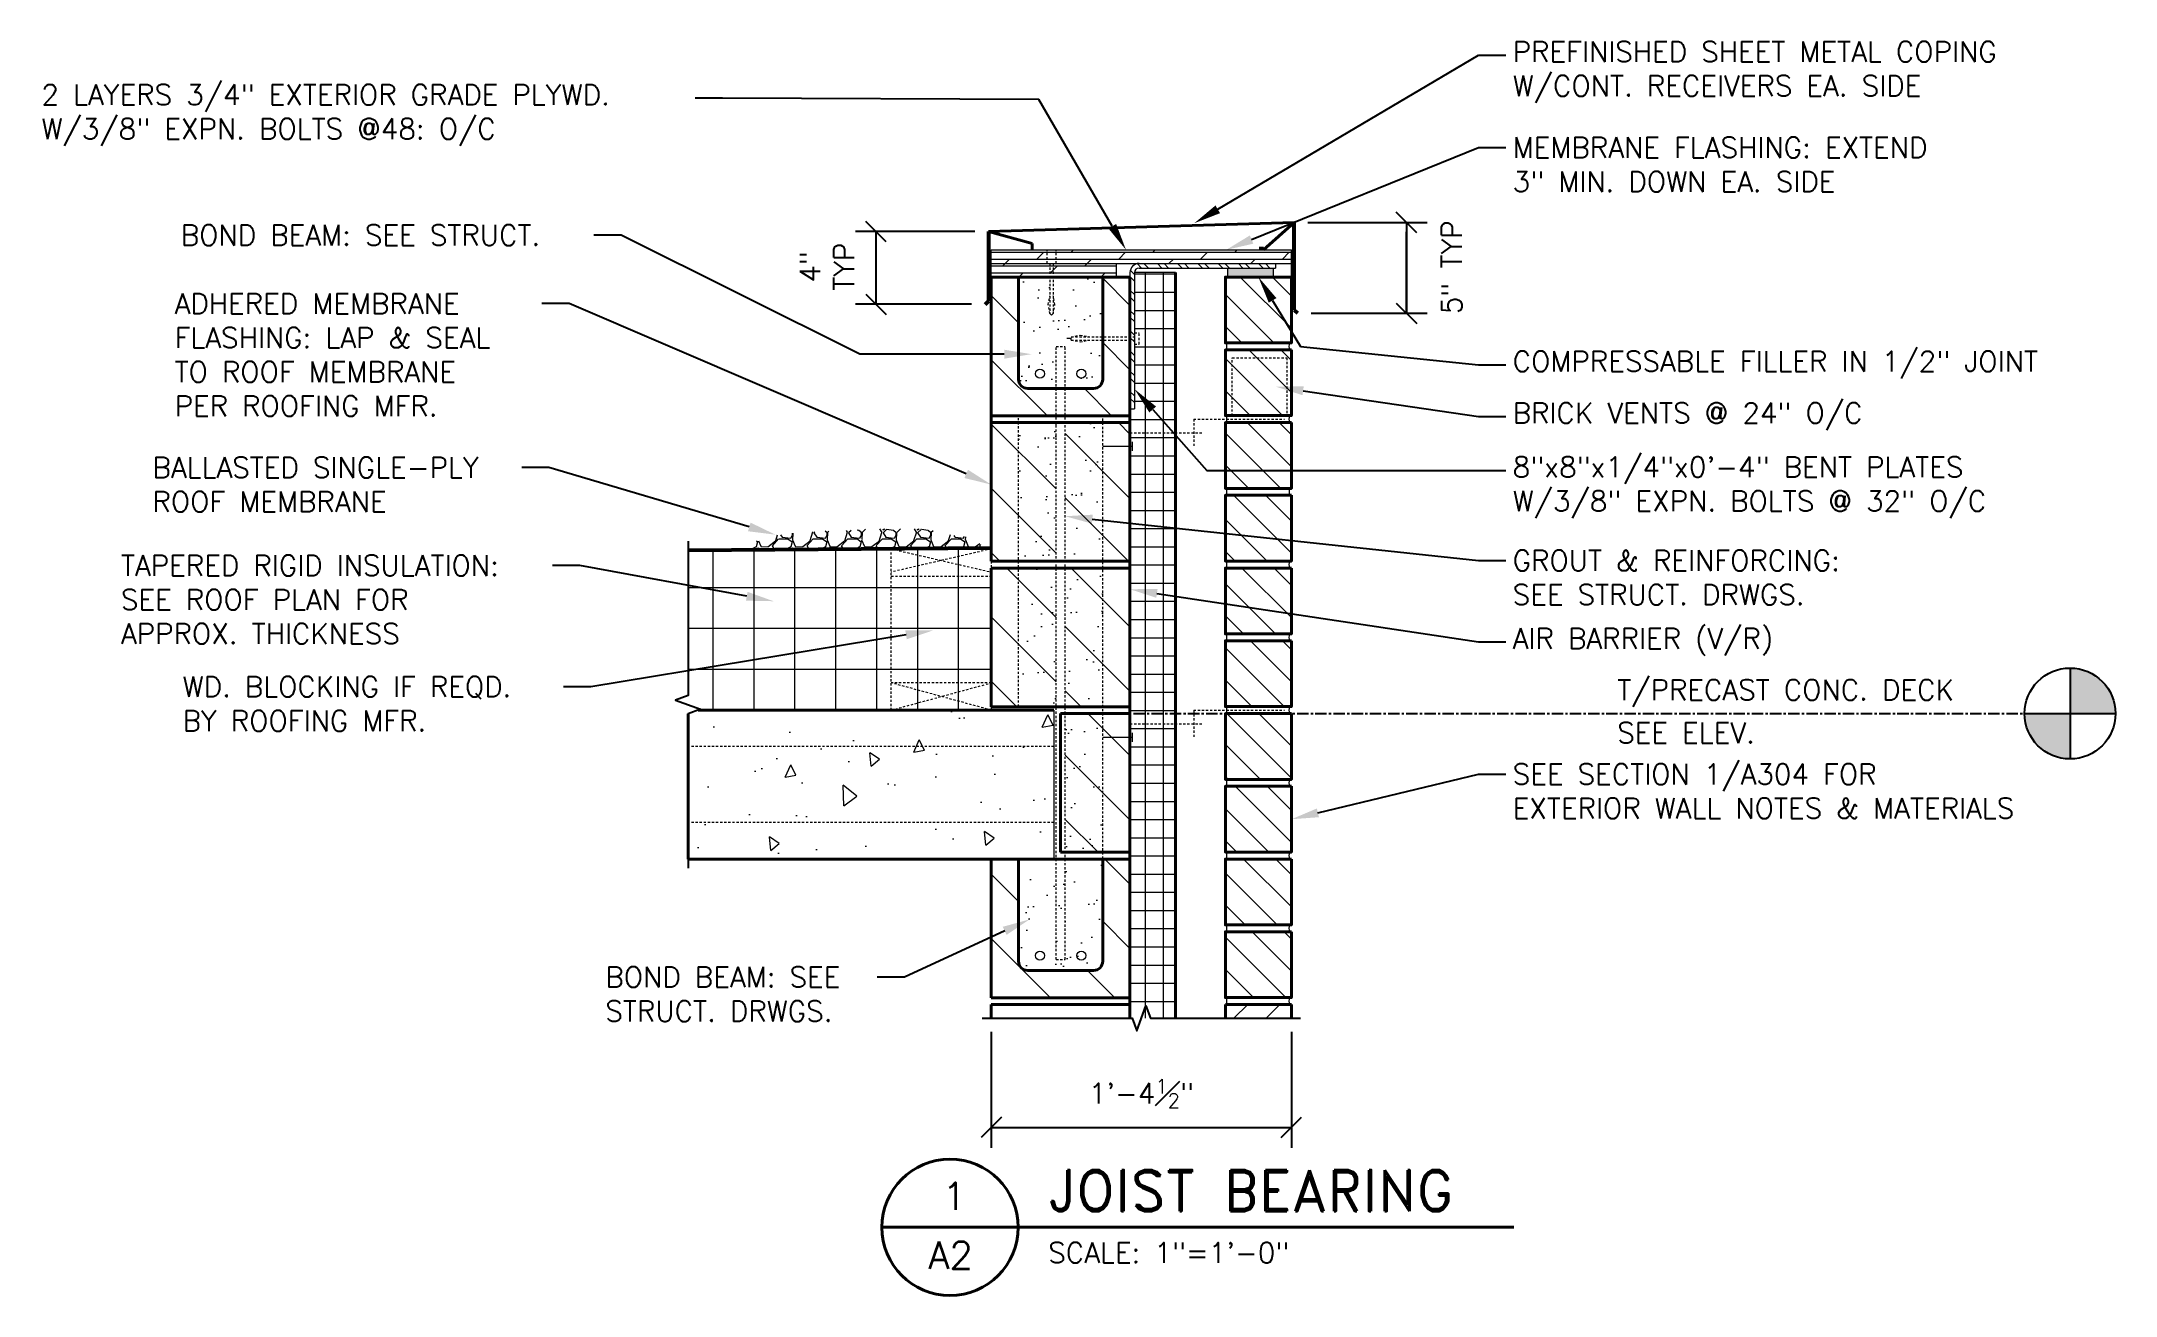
# Model space of a CAD drawing. Header units: inches. Extents: x 77 to 191, y 64 to 133.
import ezdxf
from ezdxf import colors
from ezdxf.entities.mleader import LeaderData, LeaderLine
from ezdxf.math import Vec2, Vec3

# ---------------------------------------------------------------- set-up
doc = ezdxf.new("R2010")
doc.units = ezdxf.units.IN
doc.header["$LTSCALE"] = 0.5
doc.header["$MEASUREMENT"] = 0
doc.linetypes.add('CENTER', pattern=[2, 1.25, -0.25, 0.25, -0.25])
doc.linetypes.add('HIDDEN', pattern=[0.375, 0.25, -0.125])
for name, color, linetype, lineweight in [('Annotations', 4, 'Continuous', 25), ('Centerlines', 2, 'CENTER', 25), ('Extra Thick', 1, 'Continuous', 53), ('Hidden', 2, 'HIDDEN', 18), ('Objects Thick', 3, 'Continuous', 40), ('Objects Thin', 6, 'Continuous', 18)]:
    doc.layers.add(name, color=color, linetype=linetype, lineweight=lineweight)
doc.styles.add('DF Text 1-8', font='romans.shx', dxfattribs={"height": 0.125})
doc.styles.add('DF Text 3-16', font='romand.shx', dxfattribs={"height": 0.1875})
doc.styles.add('DF Text 3-32', font='romans.shx', dxfattribs={"height": 0.09375})
doc.dimstyles.new('DF Dimensions', dxfattribs={"dimtxt": 0.09375, "dimasz": 0.09375, "dimexe": 0.09375, "dimexo": 0.0625, "dimgap": 0.09, "dimtad": 1, "dimdec": 4, "dimzin": 3, "dimdsep": 46, "dimlunit": 4, "dimtxsty": 'DF Text 3-32', "dimblk": 'OBLIQUE', "dimcen": 0.09, "dimazin": 0, "dimtfac": 0.7, "dimtdec": 4, "dimtmove": 0, "dimatfit": 3, "dimfxl": 1, "dimfrac": 1, "dimtolj": 1, "dimtzin": 0, "dimarcsym": 0})

# ---------------------------------------------------------------- blocks, each defined once
blk = doc.blocks.new('Utility block section')
at = {"layer": 'Objects Thin'}
h = blk.add_hatch(dxfattribs=at)
h.set_pattern_fill('ANSI31', color=256, scale=10)
h.set_pattern_definition([(45, (-78.9837, -113.7803), (-0.883883, 0.883883), [])])
edge = h.paths.add_edge_path()
edge.add_line((3.54, 4), (0, 4))
edge.add_arc((-0.48, 4.19), 0.511, 319.2993, 338.473, ccw=False)
edge.add_line((-0.09, 3.85), (-0.09, 0.38))
edge.add_line((-0.09, 0.38), (3.54, 0.38))
edge.add_line((3.54, 0.38), (3.54, 4))
at = {"layer": 'Objects Thick'}
blk.add_lwpolyline([(-0.09, 4), (3.54, 4), (3.54, 0.38), (-0.09, 0.38)], close=True, dxfattribs=at)
at = {"layer": 'Objects Thin'}
blk.add_line((3.46, 0), (3.46, 0.38), dxfattribs=at)
blk.add_arc((-0.48, 0.19), 0.511, 338.473, 21.527, dxfattribs=at)
blk = doc.blocks.new('_Oblique')
at = {"color": 0, "linetype": 'ByBlock', "lineweight": -2}
blk.add_line((-0.5, -0.5), (0.5, 0.5), dxfattribs=at)
blk = doc.blocks.new('*D15')
at = {"layer": 'Annotations', "color": 0, "lineweight": -2, "transparency": 16777216}
for p, q in [((128.74, 78.25), (128.74, 71.87)), ((145.24, 78.25), (145.24, 71.87)), ((128.74, 73), (145.24, 73))]:
    blk.add_line(p, q, dxfattribs=at)
at = {"layer": 'Defpoints', "color": 0, "transparency": 16777216}
for p in [(128.74, 79), (145.24, 79), (145.24, 73)]:
    blk.add_point(p, dxfattribs=at)
at = {"layer": 'Annotations', "color": 0, "lineweight": -2, "transparency": 16777216, "xscale": 1.125, "yscale": 1.125, "zscale": 1.125, "rotation": 180}
blk.add_blockref('_Oblique', (128.74, 73), dxfattribs=at)
at = {"layer": 'Annotations', "color": 0, "lineweight": -2, "transparency": 16777216, "xscale": 1.125, "yscale": 1.125, "zscale": 1.125}
blk.add_blockref('_Oblique', (145.24, 73), dxfattribs=at)
at = {"layer": 'Annotations', "color": 0, "transparency": 16777216, "insert": (136.99, 74.87), "char_height": 1.125, "attachment_point": 5, "style": 'DF Text 3-32'}
blk.add_mtext('\\A1;1\'-4{\\H0.7x;\\S1#2;}"', dxfattribs=at)
blk = doc.blocks.new('*D16')
at = {"layer": 'Annotations', "color": 0, "lineweight": -2, "transparency": 16777216}
for p, q in [((127.83, 122.26), (121.28, 122.26)), ((122.4, 122.26), (122.4, 118.26)), ((127.65, 118.26), (121.28, 118.26))]:
    blk.add_line(p, q, dxfattribs=at)
at = {"layer": 'Defpoints', "color": 0, "transparency": 16777216}
for p in [(128.58, 122.26), (122.4, 118.26), (128.4, 118.26)]:
    blk.add_point(p, dxfattribs=at)
at = {"layer": 'Annotations', "color": 0, "lineweight": -2, "transparency": 16777216, "xscale": 1.125, "yscale": 1.125, "zscale": 1.125}
for p, rotation in [((122.4, 122.26), 90), ((122.4, 118.26), 270)]:
    blk.add_blockref('_Oblique', p, dxfattribs=dict(at, rotation=rotation))
at = {"layer": 'Annotations', "color": 0, "transparency": 16777216, "insert": (119.71, 120.33), "char_height": 1.125, "width": 2.5294, "attachment_point": 5, "rotation": 90, "style": 'DF Text 3-32'}
blk.add_mtext('\\A1;4" TYP', dxfattribs=at)
blk = doc.blocks.new('*D17')
at = {"layer": 'Annotations', "color": 0, "lineweight": -2, "transparency": 16777216}
for p, q in [((146.15, 122.76), (152.7, 122.76)), ((151.57, 122.76), (151.57, 117.77)), ((146.32, 117.77), (152.7, 117.77))]:
    blk.add_line(p, q, dxfattribs=at)
at = {"layer": 'Defpoints', "color": 0, "transparency": 16777216}
for p in [(145.4, 122.76), (145.57, 117.77), (151.57, 117.77)]:
    blk.add_point(p, dxfattribs=at)
at = {"layer": 'Annotations', "color": 0, "lineweight": -2, "transparency": 16777216, "xscale": 1.125, "yscale": 1.125, "zscale": 1.125}
for p, rotation in [((151.57, 122.76), 90), ((151.57, 117.77), 270)]:
    blk.add_blockref('_Oblique', p, dxfattribs=dict(at, rotation=rotation))
at = {"layer": 'Annotations', "color": 0, "transparency": 16777216, "insert": (154.05, 120.3), "char_height": 1.125, "width": 5.7831, "attachment_point": 5, "rotation": 90, "style": 'DF Text 3-32'}
blk.add_mtext('\\A1;5" TYP', dxfattribs=at)

msp = doc.modelspace()

# ---------------------------------------------------------------- hatches: boundary and pattern name
at = {"layer": 'Annotations'}
h = msp.add_hatch(color=256, dxfattribs=at)
h.dxf.hatch_style = 1
h.paths.add_polyline_path([(188.05076, 98.25708), (188.05076, 95.75708), (190.55076, 95.75708, 0.414213562)])
h.paths.add_polyline_path([(188.05076, 95.75708), (185.55076, 95.75708, 0.414213562), (188.05076, 93.25708)])
at = {"layer": 'Objects Thin'}
h = msp.add_hatch(dxfattribs=at)
h.set_pattern_fill('DOLMIT', color=256, scale=1.5)
h.paths.add_polyline_path([(145.24117, 120.50708), (145.24117, 121.25708), (128.74117, 121.25708), (128.74117, 120.50708)])
h.paths.add_polyline_path([(128.74117, 120.50708), (128.74117, 119.75708), (135.61617, 119.75708), (135.61617, 120.50708)])
h = msp.add_hatch(dxfattribs=at)
h.set_pattern_fill('ANSI31', color=256, scale=20, angle=90)
h.paths.add_polyline_path([(136.36617, 119.75708), (134.86617, 119.75708), (134.86617, 114.13208, -0.414213562), (134.36617, 113.63208), (132.80367, 113.63208), (132.80367, 112.13208), (136.36617, 112.13208)])
h.paths.add_polyline_path([(132.30367, 113.63208), (130.74117, 113.63208, -0.414213562), (130.24117, 114.13208), (130.24117, 119.75708), (128.74117, 119.75708), (128.74117, 112.13208), (132.30367, 112.13208)])
h.paths.add_polyline_path([(130.24117, 111.75708), (128.74117, 111.75708), (128.74117, 104.13208), (130.24117, 104.13208)])
h.paths.add_polyline_path([(136.36617, 111.75708), (134.86617, 111.75708), (134.86617, 104.13208), (136.36617, 104.13208)])
h.paths.add_polyline_path([(136.36617, 103.75708), (134.86617, 103.75708), (134.86617, 96.13208), (136.36617, 96.13208)])
h.paths.add_polyline_path([(130.24117, 103.75708), (128.74117, 103.75708), (128.74117, 96.13208), (130.24117, 96.13208)])
h.paths.add_polyline_path([(130.24117, 87.75708), (128.74117, 87.75708), (128.74117, 80.13208), (136.36617, 80.13208), (136.36617, 87.75708), (134.86617, 87.75708), (134.86617, 87.32863), (134.86617, 82.13208, -0.414213562), (134.36617, 81.63208), (130.74117, 81.63208, -0.414213562), (130.24117, 82.13208)])
h.paths.add_polyline_path([(136.36617, 95.75708), (134.86617, 95.75708), (134.86617, 88.13208), (136.36617, 88.13208)])
h.paths.add_polyline_path([(134.86617, 111.75708), (132.80367, 111.75708), (132.80367, 104.13208), (134.86617, 104.13208)])
h.paths.add_polyline_path([(132.30367, 111.75708), (130.24117, 111.75708), (130.24117, 104.13208), (132.30367, 104.13208)])
h.paths.add_polyline_path([(132.30367, 103.75708), (130.24117, 103.75708), (130.24117, 96.13208), (132.30367, 96.13208)])
h.paths.add_polyline_path([(134.86617, 103.75708), (132.80367, 103.75708), (132.80367, 96.13208), (134.86617, 96.13208)])
h.paths.add_polyline_path([(134.86617, 95.75708), (132.80367, 95.75708), (132.80367, 88.13208), (134.86617, 88.13208)])
h = msp.add_hatch(dxfattribs=at)
h.set_pattern_fill('AR-SAND', color=256, scale=1.2, angle=45)
h.paths.add_polyline_path([(132.80367, 115.94458), (132.80367, 113.63208), (134.36617, 113.63208, 0.414213562), (134.86617, 114.13208), (134.86617, 119.75708), (130.24117, 119.75708), (130.24117, 114.13208, 0.414213562), (130.74117, 113.63208), (132.30367, 113.63208), (132.30367, 115.94458)])
h.paths.add_polyline_path([(134.86617, 111.75708), (132.80367, 111.75708), (132.80367, 104.13208), (134.86617, 104.13208)])
h.paths.add_polyline_path([(130.24117, 104.13208), (132.30367, 104.13208), (132.30367, 111.75708), (130.24117, 111.75708)])
h.paths.add_polyline_path([(132.30367, 103.75708), (130.24117, 103.75708), (130.24117, 96.13208), (132.30367, 96.13208)])
h.paths.add_polyline_path([(134.86617, 103.75708), (132.80367, 103.75708), (132.80367, 96.13208), (134.86617, 96.13208)])
h.paths.add_polyline_path([(132.80367, 88.13208), (134.86617, 88.13208), (134.86617, 95.75708), (132.80367, 95.75708)])
h.paths.add_polyline_path([(134.86617, 87.75708), (130.24117, 87.75708), (130.24117, 82.13208, 0.414213562), (130.74117, 81.63208), (134.36617, 81.63208, 0.414213562), (134.86617, 82.13208)])
h = msp.add_hatch(dxfattribs=at)
h.set_pattern_fill('ANSI32', color=256, scale=2.1, angle=90)
h.paths.add_polyline_path([(136.86617, 120.50708, 0.414213562), (136.36617, 120.00708), (136.36617, 119.75708), (136.36617, 112.50708), (136.61617, 112.50708), (136.61617, 120.00708, -0.414213562), (136.86617, 120.25708), (144.36617, 120.25708), (144.36617, 120.50708)])
h = msp.add_hatch(dxfattribs=at)
h.set_pattern_fill('ANSI37', color=256, scale=8, angle=45)
h.set_pattern_definition([(90, (138.2096, 115.9271), (-1, 0), []), (180, (138.2096, 115.9271), (-1e-16, -1), [])])
h.paths.add_polyline_path([(138.86617, 120.00708), (136.61617, 120.00708), (136.61617, 112.50708), (136.36617, 112.50708), (136.36617, 112.08412), (136.36617, 78.99977), (138.86617, 78.99977)])
h = msp.add_hatch(color=256, dxfattribs=at)
h.dxf.hatch_style = 1
h.paths.add_polyline_path([(144.24117, 120.25708), (141.74117, 120.25708), (141.74117, 119.75708), (144.24117, 119.75708)])
h = msp.add_hatch(dxfattribs=at)
h.set_pattern_fill('ANSI31', color=256, scale=10, angle=90)
edge = h.paths.add_edge_path()
edge.add_line((141.61617, 111.75708), (145.15322, 111.75708))
edge.add_arc((145.62856, 111.94458), 0.51098, 201.5269885, 220.700724)
edge.add_line((145.24117, 111.61137), (145.24117, 108.13208))
edge.add_line((145.24117, 108.13208), (141.61617, 108.13208))
edge.add_line((141.61617, 108.13208), (141.61617, 111.75708))
h = msp.add_hatch(dxfattribs=at)
h.set_pattern_fill('GRAVEL', color=256, scale=1.9)
h.set_pattern_definition([(228.01279, (1.368, 1.9), (-15.2, -17.1), [0.255618, -25.306267]), (184.96974, (1.197, 1.71), (22.8, 1.9), [0.43865, -43.426257]), (132.51045, (0.76, 1.672), (19, -20.9), [0.309297, -30.620462]), (267.27369, (0.019, 1.197), (1.9, 38), [0.399452, -39.54576]), (292.833654, (0, 0.798), (-9.5, 22.8), [0.391695, -38.777809]), (357.27369, (0.152, 0.437), (-38, 1.9), [0.399452, -39.54576]), (37.69424, (0.551, 0.418), (-24.7, -19), [0.528255, -52.297212]), (72.25533, (0.969, 0.741), (13.3, 41.8), [0.498727, -49.374011]), (121.429566, (1.121, 1.216), (-15.2, 24.7), [0.400805, -39.679739]), (175.23636, (0.912, 1.558), (20.9, -1.9), [0.45758, -22.421449]), (222.397438, (0.456, 1.596), (-22.8, -20.9), [0.591751, -58.583413]), (138.81407, (1.9, 1.178), (-13.3, 11.4), [0.201972, -19.995305]), (171.469234, (1.748, 1.311), (24.7, -3.8), [0.38425, -38.040872]), (225, (1.368, 1.368), (-2e-16, -1.9), [0.2687, -2.418306]), (203.19859, (1.235, 1.596), (9.5, 3.8), [0.1447, -14.325269]), (291.8014, (1.102, 1.539), (-1.9, 5.7), [0.204636, -10.027177]), (30.96376, (1.178, 1.349), (5.7, 3.8), [0.332365, -10.746444]), (161.56505, (1.463, 1.52), (3.8, -1.9), [0.240333, -5.767995]), (16.38954, (0, 1.539), (19, 5.7), [0.33668, -33.331406]), (70.34618, (0.323, 1.634), (-7.6, -20.9), [0.282456, -27.963075]), (293.19859, (1.463, 1.9), (-3.8, 9.5), [0.289399, -14.18057]), (343.61046, (1.577, 1.634), (-19, 5.7), [0.33668, -33.331406]), (339.44395, (0, 0.361), (-9.5, 3.8), [0.324672, -15.908935]), (294.77514, (0.304, 0.247), (-9.5, 20.9), [0.272038, -26.931822]), (66.80141, (1.482, 0), (3.8, 9.5), [0.289399, -14.18057]), (17.354025, (1.596, 0.266), (-24.7, -7.6), [0.318499, -31.531305]), (69.44395, (0.551, 0), (-3.8, -9.5), [0.162336, -16.071271]), (101.30993, (1.368, 0), (-1.9, 7.6), [0.09688, -9.591256]), (165.96376, (1.349, 0.095), (5.7, -1.9), [0.391695, -7.442206]), (186.009006, (0.969, 0.19), (19, 1.9), [0.362995, -35.936454]), (303.69007, (1.178, 1.178), (-1.9, 3.8), [0.274022, -6.576526]), (353.157227, (1.33, 0.95), (32.3, -3.8), [0.478409, -47.362369]), (60.9454, (1.805, 0.893), (-7.6, -13.3), [0.195616, -19.36608]), (90, (1.9, 1.064), (-1.9, 1.9), [0.114, -1.786]), (120.25644, (0.931, 0.247), (7.6, -13.3), [0.263956, -26.131688]), (48.01279, (0.798, 0.475), (15.2, 17.1), [0.511237, -25.050649]), (0, (1.14, 0.855), (1.9, 1.9), [0.494, -1.406]), (325.30485, (1.634, 0.855), (19, -13.3), [0.300417, -29.741221]), (254.0546, (1.881, 0.684), (-1.9, -7.6), [0.276644, -13.555565]), (207.645975, (1.805, 0.418), (-36.1, -19), [0.450424, -44.592001]), (175.42608, (1.406, 0.209), (-24.7, 1.9), [0.476518, -47.17524])])
h.paths.add_polyline_path([(127.53685, 105.40508), (127.40924, 105.44758), (127.30291, 105.46883), (127.19657, 105.51133), (127.06897, 105.51133), (126.9201, 105.53258), (126.79249, 105.53258), (126.68616, 105.55383), (126.57982, 105.57508), (126.45222, 105.61758), (126.32461, 105.61758), (126.21828, 105.63883), (126.11194, 105.66008), (126.0056, 105.70258), (125.878, 105.74508), (125.77166, 105.76633), (125.55899, 105.80883), (125.43139, 105.80883), (125.32505, 105.83008), (125.21871, 105.85133), (125.11238, 105.87258), (124.8997, 105.87258), (124.79337, 105.91508), (122.4327, 105.91508), (122.32636, 105.89383), (121.85848, 105.89383), (121.73088, 105.87258), (121.47567, 105.87258), (121.34806, 105.83008), (120.2209, 105.83008), (120.09329, 105.80883), (119.94442, 105.78758), (119.32767, 105.78758), (119.22133, 105.76633), (119.115, 105.74508), (118.79599, 105.74508), (118.66838, 105.72383), (118.22177, 105.72383), (118.11543, 105.70258), (118.0091, 105.70258), (117.90276, 105.68133), (117.75389, 105.66008), (117.60502, 105.63883), (117.45615, 105.63883), (117.30728, 105.61758), (117.20094, 105.59633), (117.05207, 105.57508), (116.94573, 105.57508), (116.79686, 105.55383), (116.69052, 105.51133), (116.56292, 105.46883), (116.43532, 105.44758), (116.30771, 105.40508), (116.20138, 105.38383), (116.07377, 105.32008), (115.94617, 105.25633), (115.83983, 105.25633), (115.62716, 105.12883), (115.52082, 105.08633), (115.39322, 104.98008), (115.28688, 104.89507), (115.13801, 104.76757), (115.12527, 104.74975), (123.24117, 104.81069), (123.24117, 104.81069), (123.24231, 104.81069), (128.44424, 104.84975), (128.38754, 104.89507), (128.2812, 104.98008), (128.17487, 105.04383), (128.06853, 105.15008), (127.96219, 105.19258), (127.85586, 105.25633), (127.74952, 105.32008), (127.64319, 105.34133)])
h = msp.add_hatch(dxfattribs=at)
h.set_pattern_fill('ANSI37', color=256, scale=18, angle=45)
h.set_pattern_definition([(90, (117.943, 95.9446), (-2.25, 0), []), (180, (117.943, 95.9446), (-2e-16, -2.25), [])])
h.paths.add_polyline_path([(128.74117, 104.85198), (125.99117, 104.28544), (128.74117, 103.53544), (128.74117, 103.75708), (128.74117, 104.13208)])
h.paths.add_polyline_path([(128.74117, 104.85198), (123.24121, 104.81069), (125.99117, 104.28544)])
h.paths.add_polyline_path([(125.99117, 104.28544), (123.24121, 104.81069), (123.24117, 103.53544)])
h.paths.add_polyline_path([(125.99117, 104.28544), (123.24117, 103.53544), (128.74117, 103.53544)])
h.paths.add_polyline_path([(128.74117, 103.53544), (123.24117, 103.53544), (123.24117, 97.44458), (128.74117, 97.44458)])
h.paths.add_polyline_path([(128.74117, 97.44458), (123.24117, 97.44458), (125.99117, 96.69458)])
h.paths.add_polyline_path([(123.24117, 97.44458), (123.24117, 95.94458), (125.99117, 96.69458)])
h.paths.add_polyline_path([(125.99117, 96.69458), (123.24117, 95.94458), (128.74117, 95.94458)])
h.paths.add_polyline_path([(128.74117, 97.44458), (125.99117, 96.69458), (128.74117, 95.94458), (128.74117, 96.13208)])
h.paths.add_polyline_path([(112.06632, 96.24193), (112.75319, 95.99193), (112.6231, 95.94458), (123.24117, 95.94458), (123.24121, 104.81069), (112.06632, 104.72678)])
h = msp.add_hatch(dxfattribs=at)
h.set_pattern_fill('AR-CONC', color=256, angle=45)
h.paths.add_polyline_path([(132.17867, 95.94458), (112.06632, 95.94458), (112.06632, 93.94458), (132.17867, 93.94458)])
h.paths.add_polyline_path([(132.17867, 93.94458), (112.06632, 93.94458), (112.06632, 89.75708), (132.17867, 89.75708)])
h.paths.add_polyline_path([(132.17867, 89.75708), (112.06632, 89.75708), (112.06632, 87.75708), (132.17867, 87.75708)])

# ---------------------------------------------------------------- linework, layer by layer
at = {"layer": 'Annotations'}
for p, q in [((151.5742, 117.76781), (151.5742, 122.2488)), ((188.05076, 98.25708), (188.05076, 93.25708)), ((185.55076, 95.75708), (190.55076, 95.75708))]:
    msp.add_line(p, q, dxfattribs=at)
at = {"layer": 'Annotations', "linetype": 'Continuous'}
for points in [[(112.06632, 105.22678), (112.06632, 96.74193), (111.37945, 96.49193), (112.75319, 95.99193), (112.06632, 95.74193), (112.06632, 87.25708)], [(128.24117, 78.99977), (136.49117, 78.99977), (136.74117, 78.3129), (137.24117, 79.68663), (137.49117, 78.99977), (145.74117, 78.99977)]]:
    msp.add_lwpolyline(points, dxfattribs=at)
at = {"layer": 'Annotations'}
msp.add_circle((188.05076, 95.75708), 2.5, dxfattribs=at)
at = {"layer": 'Centerlines'}
msp.add_line((132.55367, 95.75708), (185.55076, 95.75708), dxfattribs=at)
at = {"layer": 'Extra Thick'}
for p, q in [((128.57782, 122.25708), (128.57782, 118.43386)), ((145.39742, 117.94458), (145.39742, 122.75708)), ((143.70992, 121.31958), (143.45992, 121.31958)), ((128.57782, 118.43386), (128.40104, 118.25708)), ((145.39742, 117.94458), (145.5742, 117.76781)), ((128.74117, 104.85198), (112.06632, 104.72678))]:
    msp.add_line(p, q, dxfattribs=at)
at = {"layer": 'Hidden'}
for p, q in [((131.80367, 120.50708), (131.80367, 121.25708)), ((132.30367, 120.50708), (132.30367, 121.25708)), ((131.95992, 120.50708), (131.95992, 117.74907)), ((132.14742, 120.50708), (132.14742, 117.74907)), ((131.8731, 118.24147), (131.95992, 118.73388)), ((132.23425, 118.24147), (132.14742, 118.73388)), ((131.95992, 117.74907), (131.8731, 118.24147)), ((131.95992, 117.74907), (132.05367, 117.65532)), ((132.14742, 117.74907), (132.05367, 117.65532)), ((132.14742, 117.74907), (132.23425, 118.24147)), ((133.13906, 116.47583), (133.63146, 116.56266)), ((133.13906, 116.28833), (133.13906, 116.47583)), ((133.13906, 116.47583), (136.61617, 116.47583)), ((133.63146, 116.56266), (134.12386, 116.47583)), ((136.61617, 116.69458), (136.86617, 116.69458)), ((136.86617, 116.06958), (136.86617, 116.69458)), ((132.30367, 82.23508), (132.30367, 115.94458)), ((132.30367, 115.94458), (132.80367, 115.94458)), ((132.80367, 82.23508), (132.80367, 115.94458)), ((133.13906, 116.28833), (136.61617, 116.28833)), ((133.13906, 116.28833), (133.63146, 116.20151)), ((133.63146, 116.20151), (134.12386, 116.28833)), ((136.61617, 116.06958), (136.86617, 116.06958)), ((141.99117, 112.13208), (141.99117, 115.31958)), ((141.99117, 115.31958), (144.99117, 115.31958)), ((144.99117, 115.31958), (144.99117, 112.13208)), ((130.24117, 96.13208), (130.24117, 112.13208)), ((134.86617, 87.32863), (134.86617, 112.13208)), ((139.86758, 111.94458), (144.86758, 111.94458)), ((139.86758, 111.94458), (139.86758, 110.44458)), ((136.36617, 111.19458), (140.36617, 111.19458)), ((136.36617, 111.19458), (136.36617, 109.69458)), ((123.24117, 95.94458), (123.24117, 104.81069)), ((128.74117, 104.81069), (123.24117, 104.81069)), ((123.24117, 104.81069), (128.74117, 103.53544)), ((128.74117, 104.81069), (123.24117, 103.53544)), ((128.74117, 104.13208), (128.74117, 103.75708)), ((123.24117, 103.31069), (128.74117, 103.31069)), ((128.74117, 97.44458), (123.24117, 97.44458)), ((123.24117, 95.94458), (128.74117, 97.44458)), ((128.74117, 95.94458), (123.24117, 97.44458)), ((128.74117, 96.13208), (128.74117, 95.94458)), ((139.86758, 95.94458), (144.86758, 95.94458)), ((139.86758, 95.94458), (139.86758, 94.44458)), ((136.36617, 95.19458), (140.36617, 95.19458)), ((136.36617, 95.19458), (136.36617, 93.69458)), ((132.17867, 93.94458), (112.06632, 93.94458)), ((132.17867, 89.75708), (112.06632, 89.75708)), ((132.30367, 82.23508), (132.80367, 82.23508))]:
    msp.add_line(p, q, dxfattribs=at)
at = {"layer": 'Objects Thick'}
for p, q in [((128.57782, 122.25708), (145.39742, 122.75708)), ((128.57782, 122.25708), (130.99263, 121.61004)), ((145.39742, 122.75708), (143.70992, 121.25708)), ((130.99263, 121.61004), (130.99263, 121.25708)), ((136.36617, 119.75708), (128.74117, 119.75708)), ((128.74117, 104.13208), (128.74117, 119.75708)), ((130.24117, 114.13208), (130.24117, 119.75708)), ((134.86617, 114.13208), (134.86617, 119.75708)), ((136.36617, 112.13208), (136.36617, 119.75708)), ((136.36617, 119.75708), (136.36617, 78.99977)), ((138.86617, 78.99977), (138.86617, 120.00708)), ((134.36617, 113.63208), (130.74117, 113.63208)), ((136.36617, 112.13208), (128.74117, 112.13208)), ((136.36617, 111.75708), (128.74117, 111.75708)), ((136.36617, 104.13208), (136.36617, 111.75708)), ((136.36617, 104.13208), (128.74117, 104.13208)), ((136.36617, 103.75708), (128.74117, 103.75708)), ((128.74117, 96.13208), (128.74117, 103.75708)), ((136.36617, 96.13208), (136.36617, 103.75708)), ((132.17867, 95.94458), (112.6231, 95.94458)), ((136.36617, 96.13208), (128.74117, 96.13208)), ((112.06632, 95.74193), (112.06632, 87.75708)), ((136.36617, 95.75708), (132.55367, 95.75708)), ((132.55367, 95.75708), (132.55367, 88.13208)), ((136.36617, 88.13208), (136.36617, 95.75708)), ((136.36617, 88.13208), (132.55367, 88.13208)), ((136.36617, 87.75708), (112.06632, 87.75708)), ((128.74117, 80.13208), (128.74117, 87.75708)), ((130.24117, 82.13208), (130.24117, 87.75708)), ((134.86617, 82.13208), (134.86617, 87.75708)), ((136.36617, 80.13208), (136.36617, 87.75708)), ((134.36617, 81.63208), (130.74117, 81.63208)), ((136.36617, 80.13208), (128.74117, 80.13208)), ((136.36617, 79.75708), (128.74117, 79.75708)), ((128.74117, 79.75708), (128.74117, 78.99977)), ((136.36617, 79.75708), (136.36617, 78.99977)), ((145.24117, 79.75708), (141.61617, 79.75708)), ((141.61617, 79.75708), (141.61617, 78.99977)), ((145.24117, 78.99977), (145.24117, 79.75708)), ((122.71962, 67.50336), (157.47547, 67.50336))]:
    msp.add_line(p, q, dxfattribs=at)
msp.add_lwpolyline([(145.24117, 111.75708), (141.61617, 111.75708), (141.61617, 108.13208), (145.24117, 108.13208)], close=True, dxfattribs=at)
msp.add_circle((126.46962, 67.50336), 3.75, dxfattribs=at)
for centre, start, end in [((130.74117, 114.13208), 180, 270), ((134.36617, 114.13208), 270, 0), ((130.74117, 82.13208), 180, 270), ((134.36617, 82.13208), 270, 0)]:
    msp.add_arc(centre, 0.5, start, end, dxfattribs=at)
at = {"layer": 'Objects Thin'}
for p, q in [((128.74117, 119.75708), (128.74117, 121.25708)), ((128.74117, 121.25708), (145.24117, 121.25708)), ((145.24117, 119.75708), (145.24117, 121.25708)), ((128.74117, 120.50708), (145.24117, 120.50708)), ((135.61617, 119.75708), (135.61617, 120.50708)), ((136.36617, 120.00708), (136.36617, 119.75708)), ((138.86617, 120.00708), (136.61617, 120.00708)), ((136.61617, 120.00708), (136.61617, 112.50708)), ((136.86617, 120.25708), (144.36617, 120.25708)), ((141.74117, 119.75708), (141.74117, 120.25708)), ((144.24117, 120.25708), (144.24117, 119.75708)), ((144.36617, 120.50708), (144.36617, 120.25708)), ((133.13906, 116.38208), (132.88906, 116.38208)), ((136.36617, 112.50708), (136.61617, 112.50708)), ((136.49117, 110.69458), (136.49117, 110.19458)), ((136.49117, 110.44458), (134.86617, 110.44458)), ((141.68981, 107.75708), (141.68981, 108.13208)), ((132.17867, 95.94458), (132.17867, 87.75708)), ((136.49117, 94.69458), (136.49117, 94.19458)), ((136.49117, 94.44458), (134.86617, 94.44458))]:
    msp.add_line(p, q, dxfattribs=at)
at = {"layer": 'Objects Thin', "linetype": 'Continuous'}
for p, q in [((142.08062, 78.99977), (142.83794, 79.75708)), ((143.84839, 78.99977), (144.60571, 79.75708))]:
    msp.add_line(p, q, dxfattribs=at)
at = {"layer": 'Objects Thin'}
for centre in [(131.41728, 114.44616), (133.69006, 114.44616), (131.41728, 82.44616), (133.69006, 82.44616)]:
    msp.add_circle(centre, 0.25, dxfattribs=at)
for centre, radius, start, end in [((136.86617, 120.00708), 0.5, 90, 180), ((136.86617, 120.00708), 0.25, 90, 180), ((145.62856, 107.94458), 0.51098, 158.4730115, 201.5269885)]:
    msp.add_arc(centre, radius, start, end, dxfattribs=at)

# ---------------------------------------------------------------- block references
at = {"xscale": -1}
for p in [(145.15322, 115.75708), (145.15322, 111.75708), (145.15322, 103.75708), (145.15322, 99.75708), (145.15322, 95.75708), (145.15322, 91.75708), (145.15322, 87.75708), (145.15322, 83.75708), (145.15322, 79.75708)]:
    msp.add_blockref('Utility block section', p, dxfattribs=at)

# ---------------------------------------------------------------- texts
at = {"layer": 'Annotations', "attachment_point": 1}
for s, width, gutter_width, insert, char_height, style in [('T/PRECAST CONC. DECK', 29.4850847, 3.75, (163.15198, 97.61871), 1.125, 'DF Text 3-32'), ('SEE ELEV.', 29.4850847, 3.75, (163.15198, 95.26102), 1.125, 'DF Text 3-32'), ('1', 4.0611281, 5, (126.06432, 69.96663), 1.5, 'DF Text 1-8'), ('JOIST BEARING', 25.5666245, 0.9375, (131.76964, 70.64846), 2.25, 'DF Text 3-16'), ('A2', 4.0611281, 5, (125.28461, 66.7154), 1.5, 'DF Text 1-8'), ('\\A1;SCALE: 1{\\H1x;"}=1\'-0"', 15.18261, 3.75, (131.8693, 66.6698), 1.125, 'DF Text 3-32')]:
    msp.add_mtext_dynamic_manual_height_columns(s, width=width, gutter_width=gutter_width, heights=[0], dxfattribs=dict(at, insert=insert, char_height=char_height, style=style))

# ---------------------------------------------------------------- dimensions: what is measured, and where the dimension line sits
at = {"layer": 'Annotations'}
for base, p1, p2, picture, middle in [((151.5742, 117.76781), (145.39742, 122.75708), (145.5742, 117.76781), '*D17', (154.04561, 120.30044)), ((122.40104, 118.25708), (128.57782, 122.25708), (128.40104, 118.25708), '*D16', (119.7139, 120.33479))]:
    dim = msp.add_linear_dim(base=base, p1=p1, p2=p2, angle=90, text='<> TYP', dimstyle='DF Dimensions', override={"dimtmove": 2}, dxfattribs=at)
    dim.commit()
    dim.dimension.update_dxf_attribs({"geometry": picture, "text_midpoint": middle, "dimtype": 160})
dim = msp.add_linear_dim(base=(145.24117, 72.99977), p1=(128.74117, 78.99977), p2=(145.24117, 78.99977), dimstyle='DF Dimensions', dxfattribs=at)
dim.commit()
dim.dimension.update_dxf_attribs({"geometry": '*D15', "text_midpoint": (136.99117, 74.86727)})

# ---------------------------------------------------------------- leaders
ml = msp.add_multileader_mtext('Standard', dxfattribs=at)
ml.set_content('PREFINISHED SHEET METAL COPING\\PW/CONT. RECEIVERS EA. SIDE', color=256, style='DF Text 3-32')
ml.set_leader_properties()
ml.build(insert=Vec2(0, 0))
ml.multileader.update_dxf_attribs({"dogleg_length": 0.125, "arrow_head_size": 1.5, "scale": 12})
ctx = ml.context
ctx.base_point, ctx.scale, ctx.char_height, ctx.arrow_head_size, ctx.landing_gap_size, ctx.plane_origin = Vec3(157.0291, 131.9639), 12, 1.125, 1.5, 0.375, Vec3(139.90162, 122.71994)
notes = []
notes.append((ctx, [(0, (1, 1, 0), (155.5291, 131.9639), (1, 0), 1.5, [(0, [(139.90162, 122.71994)], 0, [])])]))
ctx.mtext.insert, ctx.mtext.flow_direction = Vec3(157.4041, 132.7139), 5
ml = msp.add_multileader_mtext('Standard', dxfattribs=at)
ml.set_content('\\A1;2 LAYERS 3/4" EXTERIOR GRADE PLYWD.\\PW/3/8" EXPN. BOLTS @48: O/C', color=256, style='DF Text 3-32')
ml.set_leader_properties()
ml.build(insert=Vec2(0, 0))
ml.multileader.update_dxf_attribs({"dogleg_length": 0.125, "arrow_head_size": 1.5, "scale": 12})
ctx = ml.context
ctx.base_point, ctx.scale, ctx.char_height, ctx.arrow_head_size, ctx.landing_gap_size, ctx.plane_origin = Vec3(76.14456, 129.59674), 12, 1.125, 1.5, 0.375, Vec3(128.74117, 121.25708)
notes.append((ctx, [(0, (1, 1, 0), (113.96599, 129.59674), (-1, 0), 1.5, [(0, [(136.14433, 121.25708), (131.35332, 129.52474)], 0, [])])]))
ctx.mtext.insert, ctx.mtext.flow_direction = Vec3(76.51956, 130.34674), 5
ml = msp.add_multileader_mtext('Standard', dxfattribs=at)
ml.set_content('MEMBRANE FLASHING: EXTEND\\P3" MIN. DOWN EA. SIDE', color=256, style='DF Text 3-32')
ml.set_leader_properties()
ml.build(insert=Vec2(0, 0))
ml.multileader.update_dxf_attribs({"dogleg_length": 0.125, "arrow_head_size": 1.5, "scale": 12})
ctx = ml.context
ctx.base_point, ctx.scale, ctx.char_height, ctx.arrow_head_size, ctx.landing_gap_size, ctx.plane_origin = Vec3(157.0291, 126.8824), 12, 1.125, 1.5, 0.375, Vec3(141.66144, 121.25708)
notes.append((ctx, [(0, (1, 1, 0), (155.5291, 126.8824), (1, 0), 1.5, [(0, [(141.66144, 121.25708)], 0, [])])]))
ctx.mtext.insert, ctx.mtext.flow_direction = Vec3(157.4041, 127.4449), 5
ml = msp.add_multileader_mtext('Standard', dxfattribs=at)
ml.set_content('BOND BEAM: SEE STRUCT.', color=256, style='DF Text 3-32')
ml.set_leader_properties()
ml.build(insert=Vec2(0, 0))
ml.multileader.update_dxf_attribs({"dogleg_length": 0.125, "arrow_head_size": 1.5, "scale": 12})
ctx = ml.context
ctx.base_point, ctx.scale, ctx.char_height, ctx.arrow_head_size, ctx.landing_gap_size, ctx.plane_origin = Vec3(83.80224, 122.06486), 12, 1.125, 1.5, 0.375, Vec3(130.93851, 119.0844)
notes.append((ctx, [(0, (1, 1, 0), (108.39152, 122.06486), (-1, 0), 1.5, [(0, [(130.9504, 115.51831), (121.51265, 115.51831)], 0, [])])]))
ctx.mtext.insert, ctx.mtext.flow_direction = Vec3(84.17724, 122.62736), 5
ml = msp.add_multileader_mtext('Standard', dxfattribs=at)
ml.set_content('\\A1;COMPRESSABLE FILLER IN 1/2" JOINT', color=256, style='DF Text 3-32')
ml.set_leader_properties()
ml.build(insert=Vec2(0, 0))
ml.multileader.update_dxf_attribs({"dogleg_length": 0.125, "arrow_head_size": 1.5, "scale": 12})
ctx = ml.context
ctx.base_point, ctx.scale, ctx.char_height, ctx.arrow_head_size, ctx.landing_gap_size, ctx.plane_origin = Vec3(157.0291, 114.93533), 12, 1.125, 1.5, 0.375, Vec3(143.70095, 119.75708)
notes.append((ctx, [(0, (1, 1, 0), (155.5291, 114.93533), (1, 0), 1.5, [(0, [(143.42867, 119.75708), (145.74114, 115.94458)], 0, [])])]))
ctx.mtext.insert, ctx.mtext.flow_direction = Vec3(157.4041, 115.68533), 5
ml = msp.add_multileader_mtext('Standard', dxfattribs=at)
ml.set_content('ADHERED MEMBRANE\\PFLASHING: LAP & SEAL\\PTO ROOF MEMBRANE\\PPER ROOFING MFR.', color=256, style='DF Text 3-32')
ml.set_leader_properties()
ml.build(insert=Vec2(0, 0))
ml.multileader.update_dxf_attribs({"dogleg_length": 0.125, "arrow_head_size": 1.5, "scale": 12})
ctx = ml.context
ctx.base_point, ctx.scale, ctx.char_height, ctx.arrow_head_size, ctx.landing_gap_size, ctx.plane_origin = Vec3(83.46081, 118.29838), 12, 1.125, 1.5, 0.375, Vec3(128.74117, 114.18745)
notes.append((ctx, [(0, (1, 1, 0), (105.53224, 118.29838), (-1, 0), 1.5, [(0, [(128.74117, 108.3439)], 0, [])])]))
ctx.mtext.insert, ctx.mtext.flow_direction = Vec3(83.83581, 118.86088), 5
ml = msp.add_multileader_mtext('Standard', dxfattribs=at)
ml.set_content('\\A1;8"x8"x1/4"x0\'-4" BENT PLATES\\PW/3/8" EXPN. BOLTS @ 32" O/C', color=256, style='DF Text 3-32')
ml.set_leader_properties()
ml.build(insert=Vec2(0, 0))
ml.multileader.update_dxf_attribs({"dogleg_length": 0.125, "arrow_head_size": 1.5, "scale": 12})
ctx = ml.context
ctx.base_point, ctx.scale, ctx.char_height, ctx.arrow_head_size, ctx.landing_gap_size, ctx.plane_origin = Vec3(157.0291, 109.13083), 12, 1.125, 1.5, 0.375, Vec3(136.61617, 113.59605)
notes.append((ctx, [(0, (1, 1, 0), (155.5291, 109.13083), (1, 0), 1.5, [(0, [(136.61617, 113.59605), (140.59509, 109.13083)], 0, [])])]))
ctx.mtext.insert, ctx.mtext.flow_direction = Vec3(157.4041, 109.88083), 5
ml = msp.add_multileader_mtext('Standard', dxfattribs=at)
ml.set_content('BRICK VENTS @ 24" O/C', color=256, style='DF Text 3-32')
ml.set_leader_properties()
ml.build(insert=Vec2(0, 0))
ml.multileader.update_dxf_attribs({"dogleg_length": 0.125, "arrow_head_size": 1.5, "scale": 12})
ctx = ml.context
ctx.base_point, ctx.scale, ctx.char_height, ctx.arrow_head_size, ctx.landing_gap_size, ctx.plane_origin = Vec3(157.0291, 112.09687), 12, 1.125, 1.5, 0.375, Vec3(144.40061, 113.72583)
notes.append((ctx, [(0, (1, 1, 0), (155.5291, 112.09687), (1, 0), 1.5, [(0, [(144.40061, 113.72583)], 0, [])])]))
ctx.mtext.insert, ctx.mtext.flow_direction = Vec3(157.4041, 112.84687), 5
ml = msp.add_multileader_mtext('Standard', dxfattribs=at)
ml.set_content('BALLASTED SINGLE-PLY\\PROOF MEMBRANE', color=256, style='DF Text 3-32')
ml.set_leader_properties()
ml.build(insert=Vec2(0, 0))
ml.multileader.update_dxf_attribs({"dogleg_length": 0.125, "arrow_head_size": 1.5, "scale": 12})
ctx = ml.context
ctx.base_point, ctx.scale, ctx.char_height, ctx.arrow_head_size, ctx.landing_gap_size, ctx.plane_origin = Vec3(82.24438, 109.2847), 12, 1.125, 1.5, 0.375, Vec3(116.87394, 105.59162)
notes.append((ctx, [(0, (1, 1, 0), (104.42295, 109.2847), (-1, 0), 1.5, [(0, [(116.87394, 105.59162)], 0, [])])]))
ctx.mtext.insert, ctx.mtext.flow_direction = Vec3(82.61938, 109.8472), 5
ml = msp.add_multileader_mtext('Standard', dxfattribs=at)
ml.set_content('GROUT & REINFORCING:\\PSEE STRUCT. DRWGS.', color=256, style='DF Text 3-32')
ml.set_leader_properties()
ml.build(insert=Vec2(0, 0))
ml.multileader.update_dxf_attribs({"dogleg_length": 0.125, "arrow_head_size": 1.5, "scale": 12})
ctx = ml.context
ctx.base_point, ctx.scale, ctx.char_height, ctx.arrow_head_size, ctx.landing_gap_size, ctx.plane_origin = Vec3(157.0291, 104.17306), 12, 1.125, 1.5, 0.375, Vec3(132.80367, 106.60712)
notes.append((ctx, [(0, (1, 1, 0), (155.5291, 104.17306), (1, 0), 1.5, [(0, [(132.80367, 106.60712)], 0, [])])]))
ctx.mtext.insert, ctx.mtext.flow_direction = Vec3(157.4041, 104.73556), 5
ml = msp.add_multileader_mtext('Standard', dxfattribs=at)
ml.set_content('TAPERED RIGID INSULATION:\\PSEE ROOF PLAN FOR \\PAPPROX. THICKNESS', color=256, style='DF Text 3-32')
ml.set_leader_properties()
ml.build(insert=Vec2(0, 0))
ml.multileader.update_dxf_attribs({"dogleg_length": 0.125, "arrow_head_size": 1.5, "scale": 12})
ctx = ml.context
ctx.base_point, ctx.scale, ctx.char_height, ctx.arrow_head_size, ctx.landing_gap_size, ctx.plane_origin = Vec3(80.51117, 103.89772), 12, 1.125, 1.5, 0.375, Vec3(116.7719, 101.93301)
notes.append((ctx, [(0, (1, 1, 0), (106.11831, 103.89772), (-1, 0), 1.5, [(0, [(116.7719, 101.93301)], 0, [])])]))
ctx.mtext.insert, ctx.mtext.flow_direction = Vec3(80.88617, 104.46022), 5
ml = msp.add_multileader_mtext('Standard', dxfattribs=at)
ml.set_content('AIR BARRIER (V/R)', color=256, style='DF Text 3-32')
ml.set_leader_properties()
ml.build(insert=Vec2(0, 0))
ml.multileader.update_dxf_attribs({"dogleg_length": 0.125, "arrow_head_size": 1.5, "scale": 12})
ctx = ml.context
ctx.base_point, ctx.scale, ctx.char_height, ctx.arrow_head_size, ctx.landing_gap_size, ctx.plane_origin = Vec3(157.0291, 99.69726), 12, 1.125, 1.5, 0.375, Vec3(136.36617, 102.59071)
notes.append((ctx, [(0, (1, 1, 0), (155.5291, 99.69726), (1, 0), 1.5, [(0, [(136.36617, 102.59071)], 0, [])])]))
ctx.mtext.insert, ctx.mtext.flow_direction = Vec3(157.4041, 100.44726), 5
ml = msp.add_multileader_mtext('Standard', dxfattribs=at)
ml.set_content('WD. BLOCKING IF REQD.\\PBY ROOFING MFR.', color=256, style='DF Text 3-32')
ml.set_leader_properties()
ml.build(insert=Vec2(0, 0))
ml.multileader.update_dxf_attribs({"dogleg_length": 0.125, "arrow_head_size": 1.5, "scale": 12})
ctx = ml.context
ctx.base_point, ctx.scale, ctx.char_height, ctx.arrow_head_size, ctx.landing_gap_size, ctx.plane_origin = Vec3(83.89956, 97.23234), 12, 1.125, 1.5, 0.375, Vec3(125.53328, 100.32619)
notes.append((ctx, [(0, (1, 1, 0), (106.72099, 97.23234), (-1, 0), 1.5, [(0, [(125.53328, 100.32619)], 0, [])])]))
ctx.mtext.insert, ctx.mtext.flow_direction = Vec3(84.27456, 97.79484), 5
ml = msp.add_multileader_mtext('Standard', dxfattribs=at)
ml.set_content('SEE SECTION 1/A304 FOR\\PEXTERIOR WALL NOTES & MATERIALS', color=256, style='DF Text 3-32')
ml.set_leader_properties()
ml.build(insert=Vec2(0, 0))
ml.multileader.update_dxf_attribs({"dogleg_length": 0.125, "arrow_head_size": 1.5, "scale": 12})
ctx = ml.context
ctx.base_point, ctx.scale, ctx.char_height, ctx.arrow_head_size, ctx.landing_gap_size, ctx.plane_origin = Vec3(157.0291, 92.42457), 12, 1.125, 1.5, 0.375, Vec3(145.24117, 89.94458)
notes.append((ctx, [(0, (1, 1, 0), (155.5291, 92.42457), (1, 0), 1.5, [(0, [(145.24117, 89.94458)], 0, [])])]))
ctx.mtext.insert, ctx.mtext.flow_direction = Vec3(157.4041, 92.98707), 5
ml = msp.add_multileader_mtext('Standard', dxfattribs=at)
ml.set_content('BOND BEAM: SEE\\PSTRUCT. DRWGS. ', color=256, style='DF Text 3-32')
ml.set_leader_properties()
ml.build(insert=Vec2(0, 0))
ml.multileader.update_dxf_attribs({"dogleg_length": 0.125, "arrow_head_size": 1.5, "scale": 12})
ctx = ml.context
ctx.base_point, ctx.scale, ctx.char_height, ctx.arrow_head_size, ctx.landing_gap_size, ctx.plane_origin = Vec3(107.1437, 81.26899), 12, 1.125, 1.5, 0.375, Vec3(130.83879, 84.43447)
notes.append((ctx, [(0, (1, 1, 0), (123.96513, 81.26899), (-1, 0), 1.5, [(0, [(130.83879, 84.43447)], 0, [])])]))
ctx.mtext.insert, ctx.mtext.flow_direction = Vec3(107.5187, 81.83149), 5
for ctx, leaders in notes:
    for number, flags, end, landing, length, lines in leaders:
        leader = LeaderData()
        leader.index, (leader.has_last_leader_line, leader.has_dogleg_vector, leader.attachment_direction) = number, flags
        leader.last_leader_point, leader.dogleg_vector, leader.dogleg_length = Vec3(end), Vec3(landing), length
        for number, points, colour, breaks in lines:
            line = LeaderLine()
            line.index, line.vertices, line.color, line.breaks = number, Vec3.list(points), colors.encode_raw_color(colour), breaks
            leader.lines.append(line)
        ctx.leaders.append(leader)

doc.saveas('drawing.dxf')
